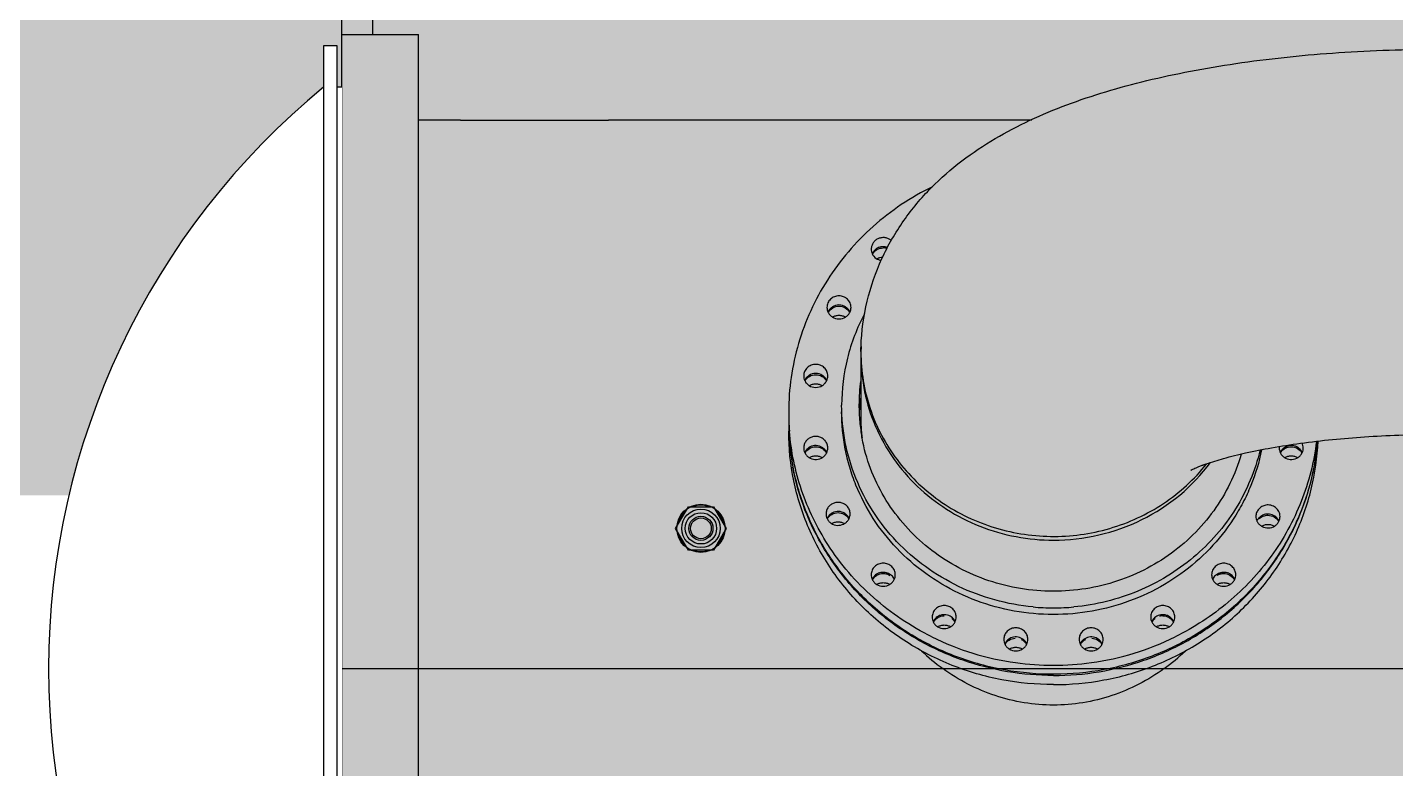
# Model space of a CAD drawing. Extents: x -18489 to 195597, y -1599 to 112111.
# Drawn here: x -14833.5 to -14653.3, y 2436.3 to 2534 of the extents above; entities that cross this region are included whole.
import ezdxf

# ---------------------------------------------------------------- set-up
doc = ezdxf.new("R2010")
doc.units = 0
doc.header["$LTSCALE"] = 100
for name, color, linetype in [('188K-SM-03-F10-MECH-EQ-Y2257103$0$0 Xref', 8, 'Continuous'), ('188K-SM-03-F10-MECH-EQ-Y2257103$0$M-EQU-FOUNDATION', 8, 'Continuous'), ('188K-SM-03-F10-MECH-EQ-Y2257103$0$Micron CUP L10 HVAC EQU$0$M-MECH-EQU', 136, 'Continuous'), ('188K-SM-03-F10-MECH-EQ-Y2257103$0$Micron CUP L10 HVAC EQU$0$M-PHASE1 AREA', 252, 'Continuous')]:
    doc.layers.add(name, color=color, linetype=linetype)

# ---------------------------------------------------------------- blocks, each defined once
blk = doc.blocks.new('188K-SM-03-F10-MECH-EQ-Y2257103$0$Micron CUP L10 HVAC EQU$0$A$C0c53ceb0')
at = {"layer": '188K-SM-03-F10-MECH-EQ-Y2257103$0$Micron CUP L10 HVAC EQU$0$M-PHASE1 AREA'}
for p, q in [((13510.46054, 14485.38523), (13510.46054, 17603.1009)), ((13551.05577, 16156.62468), (13551.05577, 17603.1009)), ((13510.46054, 16156.62468), (13611.15446, 16156.62468)), ((13611.15446, 14485.38523), (13611.15446, 16156.62468)), ((13666.59403, 16043.79354), (13611.15446, 16043.79354)), ((13666.59403, 16043.79354), (13861.79246, 16043.79354)), ((14419.45523, 16043.79354), (13861.79246, 16043.79354)), ((14194.40018, 15745.52824), (14194.27497, 15737.90326)), ((14194.24021, 15732.96623), (14194.24021, 15649.67807)), ((14194.24021, 15646.77126), (14194.27643, 15646.30895)), ((14194.24021, 15646.77126), (14194.24068, 15646.30888)), ((14195.1957, 15625.73233), (14195.22301, 15625.43402)), ((14195.88369, 15625.78958), (14195.90702, 15625.49175)), ((13950.15984, 15505.81027), (13966.98183, 15534.3552)), ((13966.98183, 15534.3552), (13999.94268, 15534.3552)), ((13999.94268, 15534.3552), (14016.76467, 15505.81027)), ((13966.98183, 15477.26534), (13950.15984, 15505.81027)), ((14016.76467, 15505.81027), (13999.94268, 15477.26534)), ((13999.94268, 15477.26534), (13966.98183, 15477.26534)), ((13383.58898, 15321.00495), (18509.19987, 15321.00495))]:
    blk.add_line(p, q, dxfattribs=at)
for radius in [31.71789, 25.37327, 20.61578, 15.85829, 13.67619]:
    blk.add_circle((13983.46226, 15505.81027), radius, dxfattribs=at)
for centre, radius, start, end in [((14222.48371, 15873.82908), 14.63923, 180.05777102, 204.55616566), ((14223.69285, 15858.81319), 16.60207, 73.32914868, 89.96575743), ((14164.15698, 15797.02319), 14.63923, 180.05777102, 204.55616566), ((14166.59512, 15797.02319), 14.63923, 335.44383434, 359.94222898), ((14426.66721, 15732.96623), 232.42677, 179.07944309, 179.99999921), ((14133.49281, 15706.73244), 14.63923, 180.05777102, 204.55616566), ((14135.93094, 15706.73244), 14.63923, 335.44383434, 359.94222898), ((14426.74215, 15668.00935), 235.03926, 172.04312689, 179.99370888), ((14426.26559, 15668.03839), 234.5627, 180.00079059, 182.6021721), ((14426.61662, 15646.75315), 234.91404, 174.8136825, 177.39809151), ((14426.58436, 15646.75335), 234.8819, 172.03970823, 174.81302085), ((14418.41198, 15659.25163), 319.32153, 180.0004671, 182.15440139), ((14426.61765, 15668.05337), 234.91507, 182.60192391, 185.34543909), ((14426.66838, 15649.67807), 232.42793, 180.00000037, 180.71589748), ((14418.45465, 15647.23597), 319.3642, 180.00058432, 182.43475099), ((14418.59699, 15645.6571), 319.50649, 179.8128419, 179.99999999), ((14418.57537, 15645.65716), 319.48486, 180.00001081, 182.15255414), ((14418.56878, 15645.65979), 319.47837, 182.15306961, 184.31422351), ((14418.77608, 15659.26463), 319.68586, 182.15427625, 184.58745173), ((14426.91665, 15668.09465), 235.21663, 185.34866441, 190.44795648), ((14425.68478, 15646.77122), 231.44457, 179.7706569, 179.99998992), ((14425.81277, 15646.77176), 231.57256, 180.11452574, 180.61116711), ((14426.80703, 15646.79411), 232.56699, 180.61406116, 185.19595183), ((14426.64637, 15649.6778), 232.40593, 180.7158998, 181.32576848), ((14426.60559, 15649.68107), 232.36523, 181.32680645, 185.9110879), ((14418.91989, 15645.6862), 319.83048, 184.31420991, 185.86894048), ((14419.3946, 15645.74467), 320.30868, 185.87066178, 190.2465108), ((14426.851, 15649.7098), 232.61229, 185.91190199, 186.20748136), ((14427.29079, 15668.16151), 235.59669, 190.44744668, 190.66690952), ((14759.88845, 15611.77625), 14.51278, 172.84551712, 179.98372186), ((14762.4417, 15611.76351), 14.65058, 0.06597113, 25.7427147), ((14476.55125, 15645.74467), 320.30868, 349.7534892, 354.12933822), ((14477.01436, 15645.68732), 319.84212, 354.13107219, 355.50352723), ((14133.49281, 15611.79514), 14.63923, 180.05777102, 204.55616566), ((14135.60016, 15599.60074), 15.00184, 24.54721403, 34.93760225), ((14135.63863, 15611.9226), 14.95808, 328.39790367, 335.46508083), ((14135.93094, 15611.79514), 14.63923, 335.44383434, 359.94222898), ((14760.0149, 15611.79514), 14.63923, 180.05777102, 204.55616566), ((14760.34569, 15599.60074), 15.00184, 145.06239775, 155.45278597), ((14760.30721, 15611.9226), 14.95808, 204.53491917, 211.60209633), ((14762.45304, 15611.79514), 14.63923, 335.44383434, 359.94222898), ((14419.92113, 15645.83889), 320.84356, 190.246341, 190.67542058), ((14476.02472, 15645.83889), 320.84356, 349.32457942, 349.753659), ((13983.46226, 15505.81027), 30.4679, 129.92689214, 169.05142826), ((13983.46226, 15505.81027), 30.4679, 69.65458536, 110.34541464), ((13983.46226, 15505.81027), 30.4679, 10.94857173, 50.07310786), ((14162.93791, 15524.91698), 14.63923, 180.05777102, 204.55616566), ((14165.37605, 15524.91698), 14.63923, 335.44383434, 359.94222898), ((14165.04527, 15512.72258), 15.00184, 24.54721403, 34.93760225), ((14165.08374, 15525.04444), 14.95808, 328.39790367, 335.46508083), ((14729.35073, 15521.50439), 14.63923, 180.05777102, 204.55616566), ((14729.62864, 15521.62442), 14.9419, 204.53191616, 210.36360482), ((14731.78886, 15521.50439), 14.63923, 335.44383434, 359.94222898), ((13983.46226, 15505.81027), 30.4679, 190.96919944, 230.13638244), ((13983.46226, 15505.81027), 30.4679, 309.86361756, 349.03080056), ((13983.46226, 15505.81027), 30.4679, 249.62238986, 290.37761014), ((14222.48371, 15444.6985), 14.63923, 180.05777102, 204.55616566), ((14224.92184, 15444.6985), 14.63923, 335.44383434, 359.94222898), ((14671.024, 15444.6985), 14.63923, 180.05777102, 204.55616566), ((14673.46214, 15444.6985), 14.63923, 335.44383434, 359.94222898), ((14447.97763, 15692.78152), 291.77457, 264.71719802, 269.99907627), ((14447.96822, 15692.78152), 291.77457, 270.00092373, 275.28280198), ((14302.76356, 15388.89575), 14.63923, 180.05777102, 204.55616566), ((14304.87343, 15376.70279), 14.99894, 24.54621808, 34.76840299), ((14305.20169, 15388.89575), 14.63923, 335.44383434, 359.94222898), ((14590.74415, 15388.89575), 14.63923, 180.05777102, 204.55616566), ((14591.07241, 15376.70279), 14.99894, 145.23159701, 155.45378192), ((14591.97201, 15373.82688), 16.61113, 90.03031748, 105.36463392), ((14593.18229, 15388.89575), 14.63923, 335.44383434, 359.94222898), ((14447.19474, 15685.70788), 360.1777, 243.74281323, 262.15593289), ((14448.7511, 15685.70788), 360.1777, 277.84406711, 296.25718677), ((14459.05568, 15537.18285), 267.08822, 226.18826256, 234.03614049), ((14397.13818, 15359.55851), 14.63923, 180.05777102, 204.55616566), ((14399.57632, 15359.55851), 14.63923, 335.44383434, 359.94222898), ((14496.36953, 15359.55851), 14.63923, 180.05777102, 204.55616566), ((14498.80767, 15359.55851), 14.63923, 335.44383434, 359.94222898), ((14436.89017, 15537.18285), 267.08822, 305.96385951, 313.81173744), ((14447.97292, 15689.97257), 364.50875, 262.1262458, 277.8737542)]:
    blk.add_arc(centre, radius, start, end, dxfattribs=at)
for points, knots in [([(14194.25728, 15738.90054), (14194.27998, 15741.10988), (14194.32761, 15743.31912), (14194.40018, 15745.52824), (14195.05805, 15765.55535), (14200.44006, 15805.35349), (14219.97057, 15861.59428), (14249.10166, 15911.9367), (14285.34623, 15955.01975), (14326.32888, 15990.78427), (14370.40834, 16020.14166), (14416.89424, 16044.39298), (14465.78059, 16064.70314), (14517.31456, 16081.91635), (14571.70513, 16096.54278), (14628.99527, 16108.84623), (14710.32792, 16122.52288), (14817.01443, 16133.83241), (14903.89565, 16137.01027), (14948.14745, 16137.17185)], [-0.0070909638, -0.0070909638, -0.0070909638, -0.0070909638, 0, 0, 0, 0.0642840524, 0.1278026748, 0.1898343356, 0.2498173978, 0.3076101476, 0.3637527791, 0.419333876, 0.4755606662, 0.5334097991, 0.5935183628, 0.6561610746, 0.7213216583, 0.8580339106, 1, 1, 1, 1]), ([(14288.36971, 15956.05925), (14274.25346, 15949.11137), (14246.9863, 15933.35903), (14209.76447, 15904.54972), (14176.98755, 15871.13652), (14149.28182, 15833.747), (14127.16811, 15793.07903), (14111.06543, 15749.89183), (14101.27962, 15705.00809), (14099.09045, 15674.47853), (14099.09045, 15659.24903)], [0, 0, 0, 0, 0.1273387268, 0.2539671769, 0.3798380124, 0.5049601373, 0.6293988515, 0.7532718698, 0.8767399824, 1, 1, 1, 1]), ([(14234.16244, 15885.21818), (14233.12865, 15886.08585), (14230.67686, 15887.65478), (14226.4236, 15888.9777), (14221.78979, 15889.09075), (14217.31379, 15887.93369), (14213.36344, 15885.59966), (14210.26957, 15882.27441), (14208.29684, 15878.23613), (14207.84448, 15875.2784), (14207.84448, 15873.81432)], [0.01326376692, 0.01326376692, 0.01326376692, 0.01326376692, 0.1253790079, 0.2519952679, 0.3791281321, 0.5058954712, 0.6315282738, 0.7556166138, 0.8782457488, 1, 1, 1, 1]), ([(14229.14969, 15876.0468), (14227.33395, 15876.6813), (14223.36628, 15877.32339), (14217.45736, 15876.14303), (14212.33848, 15872.90961), (14209.97558, 15869.6359), (14209.16853, 15867.86709)], [0.00987842084, 0.00987842084, 0.00987842084, 0.00987842084, 0.2525480235, 0.5049706066, 0.7545322501, 1, 1, 1, 1]), ([(14209.16853, 15867.74524), (14210.26275, 15865.34704), (14213.63686, 15861.29611), (14218.45813, 15859.31811), (14220.80238, 15858.89867)], [0, 0, 0, 0, 0.4947923407, 0.94007428734, 0.94007428734, 0.94007428734, 0.94007428734]), ([(14209.57669, 15867.13735), (14210.89557, 15869.6099), (14215.07145, 15873.90885), (14220.84327, 15875.41526), (14223.70277, 15875.41526)], [0, 0, 0, 0, 0.4949495207, 1, 1, 1, 1]), ([(14215.33276, 15861.12514), (14216.58309, 15861.86863), (14219.04652, 15862.91079), (14221.67895, 15863.32902), (14222.86304, 15863.38932)], [0, 0, 0, 0, 0.4984735365, 0.90411895863, 0.90411895863, 0.90411895863, 0.90411895863]), ([(14181.23434, 15797.00843), (14181.23434, 15798.98538), (14180.39539, 15803.00949), (14176.84124, 15808.05181), (14171.5664, 15811.40265), (14165.37605, 15812.57127), (14159.1857, 15811.40265), (14153.91086, 15808.05181), (14150.35671, 15803.00949), (14149.51776, 15798.98538), (14149.51776, 15797.00843)], [0, 0, 0, 0, 0.1224486041, 0.246389091, 0.3724573151, 0.5, 0.6275426849, 0.753610909, 0.8775513959, 1, 1, 1, 1]), ([(14179.9103, 15791.0612), (14179.29632, 15792.40684), (14177.63944, 15794.9436), (14173.01481, 15798.85411), (14165.37605, 15801.03853), (14157.73729, 15798.85411), (14153.11266, 15794.9436), (14151.45578, 15792.40684), (14150.8418, 15791.0612)], [0, 0, 0, 0, 0.1235049458, 0.2485924549, 0.5, 0.7514075451, 0.8764950542, 1, 1, 1, 1]), ([(14151.2516, 15790.32756), (14152.5708, 15792.79933), (14156.74648, 15797.09662), (14162.51712, 15798.60241), (14165.37605, 15798.60241)], [0, 0, 0, 0, 0.4949510485, 1, 1, 1, 1]), ([(14165.37605, 15798.60241), (14168.23498, 15798.60241), (14174.00562, 15797.09662), (14178.1813, 15792.79933), (14179.5005, 15790.32756)], [0, 0, 0, 0, 0.5050489515, 1, 1, 1, 1]), ([(14150.8418, 15790.93934), (14151.45578, 15789.5937), (14153.11266, 15787.05694), (14157.73729, 15783.14643), (14165.37605, 15780.962), (14173.01481, 15783.14643), (14177.63944, 15787.05694), (14179.29632, 15789.5937), (14179.9103, 15790.93934)], [0, 0, 0, 0, 0.1235049458, 0.2485924549, 0.5, 0.7514075451, 0.8764950542, 1, 1, 1, 1]), ([(14157.01217, 15784.31594), (14158.26183, 15785.05827), (14160.98462, 15786.20909), (14163.91365, 15786.59786), (14165.37605, 15786.59786)], [0, 0, 0, 0, 0.4984764177, 1, 1, 1, 1]), ([(14165.37605, 15786.59786), (14166.83845, 15786.59786), (14169.76748, 15786.20909), (14172.49027, 15785.05827), (14173.73993, 15784.31594)], [0, 0, 0, 0, 0.5015235823, 1, 1, 1, 1]), ([(14198.8851, 15788.50445), (14189.12295, 15770.02853), (14174.00424, 15730.68083), (14168.86694, 15688.8312), (14168.86694, 15668.03515)], [0, 0, 0, 0, 0.5012033861, 1, 1, 1, 1]), ([(14150.57017, 15706.71768), (14150.57017, 15708.69463), (14149.73121, 15712.71875), (14146.17707, 15717.76107), (14140.90223, 15721.11191), (14134.71188, 15722.28052), (14128.52152, 15721.11191), (14123.24669, 15717.76107), (14119.69254, 15712.71875), (14118.85358, 15708.69463), (14118.85358, 15706.71768)], [0, 0, 0, 0, 0.1224486041, 0.246389091, 0.3724573151, 0.5, 0.6275426849, 0.753610909, 0.8775513959, 1, 1, 1, 1]), ([(14194.24045, 15732.96623), (14194.24045, 15701.33823), (14207.65749, 15636.95348), (14264.54698, 15556.26897), (14348.8385, 15502.66022), (14415.02564, 15490.21331), (14447.97292, 15490.21331)], [0, 0, 0, 0, 0.2448711985, 0.4927776942, 0.7449145841, 1, 1, 1, 1]), ([(14194.27497, 15737.90326), (14194.27497, 15725.32236), (14196.3321, 15700.08491), (14205.50958, 15663.2009), (14220.55403, 15628.123), (14241.09524, 15595.71406), (14266.63096, 15566.75227), (14296.53953, 15541.93447), (14330.09551, 15521.85502), (14366.48768, 15506.99335), (14404.83945, 15497.70309), (14444.22895, 15494.20507), (14483.70963, 15496.58228), (14522.33307, 15504.77806), (14559.17084, 15518.59657), (14593.33861, 15537.71176), (14624.00409, 15561.65751), (14641.69541, 15580.54795), (14649.70415, 15590.57705)], [0, 0, 0, 0, 0.0608638012, 0.1218624973, 0.1831138501, 0.2447109381, 0.3067145859, 0.3691462415, 0.4319832215, 0.495164484, 0.5586000984, 0.6221773201, 0.6857676412, 0.7492410328, 0.8124810257, 0.8753929978, 0.9379096103, 1, 1, 1, 1]), ([(14149.24612, 15700.77045), (14148.63215, 15702.11609), (14146.97526, 15704.65285), (14142.35064, 15708.56336), (14134.71188, 15710.74779), (14127.07312, 15708.56336), (14122.44849, 15704.65285), (14120.7916, 15702.11609), (14120.17763, 15700.77045)], [0, 0, 0, 0, 0.1235049458, 0.2485924549, 0.5, 0.7514075451, 0.8764950542, 1, 1, 1, 1]), ([(14120.58935, 15700.03223), (14121.90892, 15702.50308), (14126.08438, 15706.79842), (14131.85361, 15708.30349), (14134.71188, 15708.30349)], [0, 0, 0, 0, 0.4949528446, 1, 1, 1, 1]), ([(14134.71188, 15708.30349), (14137.57014, 15708.30349), (14143.33938, 15706.79842), (14147.51483, 15702.50308), (14148.83441, 15700.03223)], [0, 0, 0, 0, 0.5050471554, 1, 1, 1, 1]), ([(14120.17763, 15700.6486), (14120.7916, 15699.30296), (14122.44849, 15696.76619), (14127.07312, 15692.85568), (14134.71188, 15690.67126), (14142.35064, 15692.85568), (14146.97526, 15696.76619), (14148.63215, 15699.30296), (14149.24612, 15700.6486)], [0, 0, 0, 0, 0.1235049458, 0.2485924549, 0.5, 0.7514075451, 0.8764950542, 1, 1, 1, 1]), ([(14126.35522, 15694.0213), (14127.60409, 15694.76228), (14130.32466, 15695.91092), (14133.25087, 15696.29894), (14134.71188, 15696.29894)], [0, 0, 0, 0, 0.4984798058, 1, 1, 1, 1]), ([(14134.71188, 15696.29894), (14136.17288, 15696.29894), (14139.0991, 15695.91092), (14141.81967, 15694.76228), (14143.06854, 15694.0213)], [0, 0, 0, 0, 0.5015201942, 1, 1, 1, 1]), ([(14421.11344, 15402.24629), (14404.08929, 15403.82099), (14370.31232, 15409.97492), (14322.2592, 15427.93375), (14278.42195, 15454.02047), (14240.306, 15487.36441), (14209.20469, 15526.84773), (14186.18678, 15571.14642), (14172.04755, 15618.73471), (14168.86694, 15651.64733), (14168.86694, 15668.03515)], [0, 0, 0, 0, 0.1277421865, 0.2549540741, 0.3813632505, 0.5068011352, 0.6312273151, 0.7547379069, 0.8775552557, 1, 1, 1, 1]), ([(14722.18265, 15609.45165), (14718.97783, 15593.29863), (14711.78995, 15569.41341), (14697.8383, 15539.41583), (14681.00407, 15510.67207), (14654.83565, 15477.72536), (14616.50107, 15444.49082), (14572.46037, 15418.55627), (14524.21546, 15400.79846), (14473.39753, 15391.80627), (14421.72222, 15391.87936), (14370.93222, 15401.01507), (14322.74187, 15418.90995), (14278.78222, 15444.96706), (14240.54656, 15478.31815), (14209.34545, 15517.83186), (14190.05969, 15554.87779), (14179.12874, 15586.11161), (14171.26469, 15618.09724), (14168.86694, 15642.83247), (14168.86694, 15659.24903)], [0, 0, 0, 0, 0.0612321628, 0.0920055563, 0.122882327, 0.1849223033, 0.2474678139, 0.3104970215, 0.3739240748, 0.4376115067, 0.5013885597, 0.5650731046, 0.6284947498, 0.6915167229, 0.7540541197, 0.8160861886, 0.8776605985, 0.9083438815, 0.9389586631, 1, 1, 1, 1]), ([(14447.97292, 15299.83707), (14425.18457, 15299.83707), (14390.89823, 15303.06314), (14346.57493, 15313.68759), (14303.63266, 15328.37861), (14253.12057, 15354.1591), (14208.64985, 15389.03096), (14177.89686, 15421.48866), (14150.72194, 15456.52337), (14123.64504, 15504.89963), (14103.60841, 15567.97607), (14099.09051, 15611.8298), (14099.09051, 15633.65256)], [0, 0, 0, 0, 0.1276534598, 0.191423769, 0.2550461256, 0.3815468604, 0.5070618987, 0.5694910147, 0.6316536368, 0.7550908341, 0.8777554852, 1, 1, 1, 1]), ([(14795.74557, 15620.63052), (14793.99643, 15599.69673), (14788.22954, 15568.40159), (14774.58603, 15528.49038), (14757.0266, 15489.86555), (14728.00329, 15444.82052), (14690.80814, 15405.97367), (14656.94842, 15379.33274), (14620.4813, 15355.76948), (14570.80475, 15332.69558), (14507.00605, 15316.24702), (14441.11697, 15311.52562), (14375.46965, 15318.70597), (14312.38782, 15337.52772), (14263.68339, 15362.44592), (14228.20386, 15387.35853), (14195.45875, 15415.24677), (14159.87637, 15455.4611), (14132.71795, 15501.56004), (14116.75305, 15540.8098), (14104.75034, 15581.20855), (14100.27057, 15612.69221), (14099.37876, 15633.66886)], [0, 0, 0, 0, 0.061123741, 0.0918131301, 0.1225904525, 0.1844001923, 0.2467110806, 0.2780957875, 0.3096045944, 0.3728856379, 0.436501361, 0.5002857139, 0.5640502273, 0.6276090599, 0.6908037612, 0.722262052, 0.7535935362, 0.8157970319, 0.8775113084, 0.9082499217, 0.9389086772, 1, 1, 1, 1]), ([(14150.80146, 15484.37961), (14136.43606, 15506.72469), (14113.08062, 15554.91948), (14102.22566, 15607.38354), (14100.11436, 15633.69596)], [0, 0, 0, 0, 0.501580557, 1, 1, 1, 1]), ([(14147.00694, 15621.36223), (14145.97812, 15622.57032), (14143.51235, 15624.69037), (14139.03487, 15626.62571), (14134.15776, 15627.1826), (14129.33221, 15626.30678), (14125.00064, 15624.07751), (14121.56783, 15620.69118), (14119.36143, 15616.46378), (14118.85358, 15613.32991), (14118.85358, 15611.78038)], [0, 0, 0, 0, 0.1247447339, 0.2509978592, 0.3780998751, 0.5050896637, 0.6310448548, 0.7554104632, 0.8781856117, 1, 1, 1, 1]), ([(14147.89831, 15608.19205), (14147.10997, 15609.32054), (14145.2021, 15611.38341), (14140.44489, 15614.36313), (14133.25592, 15615.6178), (14126.38449, 15613.17385), (14122.24294, 15609.42903), (14120.74464, 15607.07586), (14120.17763, 15605.83315)], [0, 0, 0, 0, 0.1241204038, 0.2496757387, 0.501431572, 0.7522206917, 0.876837685, 1, 1, 1, 1]), ([(14120.59137, 15605.09011), (14121.91134, 15607.55999), (14126.08655, 15611.85328), (14131.85432, 15613.35758), (14134.71188, 15613.35758)], [0, 0, 0, 0, 0.4949547334, 1, 1, 1, 1]), ([(14134.71188, 15613.35758), (14137.34993, 15613.35758), (14142.66354, 15612.07965), (14146.73451, 15608.40377), (14148.15337, 15606.23528), (14148.41881, 15605.8296), (14148.66331, 15605.41177), (14148.88978, 15604.98348)], [0, 0, 0, 0, 0.504458107, 1, 1, 1, 1.092707435, 1.092707435, 1.092707435, 1.092707435]), ([(14150.57017, 15611.78038), (14150.57017, 15613.50297), (14149.94178, 15616.99243), (14148.13441, 15620.0383), (14147.00694, 15621.36223)], [0, 0, 0, 0, 0.4976368786, 1, 1, 1, 1]), ([(14695.23344, 15603.59615), (14691.44458, 15590.28866), (14681.47604, 15564.20856), (14659.9456, 15528.18614), (14632.40683, 15496.13374), (14599.65277, 15468.97089), (14562.61447, 15447.456), (14522.34253, 15432.1913), (14479.97446, 15423.60242), (14436.70492, 15421.92857), (14393.75275, 15427.21588), (14352.32835, 15439.31787), (14313.60065, 15457.8968), (14278.66553, 15482.43449), (14248.51586, 15512.24254), (14224.01121, 15546.48658), (14205.85878, 15584.18246), (14198.32041, 15610.98701), (14195.76525, 15624.55277)], [0, 0, 0, 0, 0.0612254143, 0.1228086218, 0.1848268509, 0.2473072157, 0.3102247239, 0.3735061271, 0.4370388068, 0.5006832205, 0.5642880484, 0.6277061202, 0.6908101283, 0.7535065889, 0.8157465086, 0.877531879, 0.9389163739, 1, 1, 1, 1]), ([(14447.97292, 15299.83707), (14470.20304, 15299.83707), (14503.64456, 15302.906), (14546.94127, 15313.01893), (14588.95473, 15327.01094), (14638.52801, 15351.5849), (14682.48261, 15384.88251), (14713.14886, 15415.9434), (14740.46621, 15449.52538), (14768.16554, 15496.0063), (14789.71111, 15556.89274), (14795.7357, 15599.48221), (14796.59512, 15620.76081)], [0, 0, 0, 0, 0.1275861715, 0.1913254353, 0.2549236612, 0.3814093806, 0.5069463456, 0.5693941814, 0.6315804614, 0.7550753976, 0.8777753443, 1, 1, 1, 1]), ([(14794.48763, 15620.42732), (14792.83476, 15606.9236), (14787.79058, 15580.0614), (14775.16403, 15541.01432), (14757.65135, 15503.72615), (14728.11696, 15457.05161), (14680.30331, 15405.76667), (14633.16186, 15375.08308), (14608.09415, 15362.6943)], [0, 0, 0, 0, 0.1233215172, 0.2469629563, 0.3710601818, 0.4957228316, 0.7465314553, 1, 1, 1, 1]), ([(14643.18317, 15588.58429), (14645.21997, 15589.34421), (14647.26442, 15590.08223), (14649.31654, 15590.7983), (14656.8255, 15593.4185), (14674.00223, 15598.66829), (14702.68479, 15605.7582), (14736.45564, 15612.44338), (14788.53417, 15620.54187), (14859.52071, 15627.50877), (14917.96078, 15629.5535), (14948.12346, 15629.70178)], [-0.0215616488, -0.0215616488, -0.0215616488, -0.0215616488, 0, 0, 0, 0.0788967443, 0.178041664, 0.2929992503, 0.420300963, 0.7007707098, 1, 1, 1, 1]), ([(14747.79248, 15606.23528), (14749.21134, 15608.40377), (14753.2823, 15612.07965), (14758.59591, 15613.35758), (14761.23397, 15613.35758)], [0, 0, 0, 0, 0.495541893, 1, 1, 1, 1]), ([(14775.76821, 15605.83315), (14775.20121, 15607.07586), (14773.70291, 15609.42903), (14769.56136, 15613.17385), (14762.68992, 15615.6178), (14755.50096, 15614.36313), (14750.74375, 15611.38341), (14748.83588, 15609.32054), (14748.04753, 15608.19205)], [0, 0, 0, 0, 0.123162315, 0.2477793083, 0.498568428, 0.7503242613, 0.8758795962, 1, 1, 1, 1]), ([(14761.23397, 15613.35758), (14764.09153, 15613.35758), (14769.8593, 15611.85328), (14774.03451, 15607.55999), (14775.35448, 15605.09011)], [0, 0, 0, 0, 0.5050452666, 1, 1, 1, 1]), ([(14120.17763, 15605.71129), (14120.75972, 15604.43552), (14122.30834, 15602.0232), (14126.60326, 15598.22226), (14133.72084, 15595.85284), (14141.06574, 15597.39304), (14145.7997, 15600.6674), (14147.63994, 15602.88371), (14148.37854, 15604.08431)], [0, 0, 0, 0, 0.1232673086, 0.2480304138, 0.4990194098, 0.7506821655, 0.8760898257, 1, 1, 1, 1]), ([(14126.36281, 15599.0799), (14127.61085, 15599.81945), (14130.32909, 15600.96579), (14133.25235, 15601.35304), (14134.71188, 15601.35304)], [0, 0, 0, 0, 0.4984833694, 1, 1, 1, 1]), ([(14134.71188, 15601.35304), (14136.17141, 15601.35304), (14139.09467, 15600.96579), (14141.8129, 15599.81945), (14143.06094, 15599.0799)], [0, 0, 0, 0, 0.5015166306, 1, 1, 1, 1]), ([(14720.16097, 15608.95176), (14716.93853, 15595.36403), (14708.23697, 15568.59978), (14688.85767, 15531.01079), (14663.59637, 15496.77072), (14633.07874, 15466.72753), (14598.05469, 15441.60561), (14559.37768, 15422.01291), (14518.00336, 15408.42267), (14489.2892, 15403.58351), (14474.8324, 15402.24629)], [0, 0, 0, 0, 0.122453682, 0.2455078146, 0.3693243169, 0.493988529, 0.6195025587, 0.7457869143, 0.8726892797, 1, 1, 1, 1]), ([(14747.5673, 15604.08431), (14748.3059, 15602.88371), (14750.14615, 15600.6674), (14754.88011, 15597.39304), (14762.225, 15595.85284), (14769.34258, 15598.22226), (14773.6375, 15602.0232), (14775.18612, 15604.43552), (14775.76821, 15605.71129)], [0, 0, 0, 0, 0.1239101743, 0.2493178345, 0.5009805902, 0.7519695862, 0.8767326914, 1, 1, 1, 1]), ([(14752.8849, 15599.0799), (14754.13294, 15599.81945), (14756.85118, 15600.96579), (14759.77444, 15601.35304), (14761.23397, 15601.35304)], [0, 0, 0, 0, 0.4984833694, 1, 1, 1, 1]), ([(14761.23397, 15601.35304), (14762.6935, 15601.35304), (14765.61676, 15600.96579), (14768.335, 15599.81945), (14769.58303, 15599.0799)], [0, 0, 0, 0, 0.5015166306, 1, 1, 1, 1]), ([(14447.97292, 15311.84161), (14427.76464, 15311.84161), (14387.31775, 15315.21066), (14328.5071, 15330.22811), (14273.26683, 15354.76199), (14223.28324, 15388.08397), (14180.06322, 15429.19889), (14144.92174, 15476.88228), (14118.9385, 15529.67405), (14108.22492, 15567.33696), (14104.63061, 15586.4042)], [0, 0, 0, 0, 0.1273462994, 0.2543739705, 0.3808008678, 0.5064131939, 0.6310918065, 0.7548281963, 0.8777279308, 1, 1, 1, 1]), ([(14447.97292, 15490.21331), (14487.84368, 15490.21331), (14568.06052, 15508.42434), (14631.60618, 15561.04804), (14654.96319, 15592.56736)], [0, 0, 0, 0, 0.5040483323, 1, 1, 1, 1]), ([(14447.97292, 15311.84161), (14468.1812, 15311.84161), (14508.62809, 15315.21066), (14567.43875, 15330.22811), (14622.67902, 15354.76199), (14672.66261, 15388.08397), (14715.88263, 15429.19889), (14751.0241, 15476.88228), (14777.00734, 15529.67405), (14787.72092, 15567.33696), (14791.31524, 15586.4042)], [0, 0, 0, 0, 0.1273462994, 0.2543739705, 0.3808008678, 0.5064131939, 0.6310918065, 0.7548281963, 0.8777279308, 1, 1, 1, 1]), ([(14629.63924, 15582.8053), (14629.46384, 15582.69763), (14628.84127, 15582.33917), (14629.94518, 15582.945), (14630.89193, 15583.40104), (14633.17274, 15584.48866), (14636.04454, 15585.74078), (14639.81635, 15587.29286), (14644.306, 15589.01372), (14647.5683, 15590.18827), (14649.31654, 15590.7983)], [0, 0, 0, 0, 0.0274613751, 0.0459763075, 0.1085404823, 0.2130478746, 0.3569991765, 0.5377976464, 0.7529427806, 1, 1, 1, 1]), ([(14176.45205, 15534.48407), (14175.42323, 15535.69217), (14172.95746, 15537.81222), (14168.47997, 15539.74756), (14163.60287, 15540.30444), (14158.77732, 15539.42863), (14154.44575, 15537.19935), (14151.01293, 15533.81302), (14148.80654, 15529.58562), (14148.29869, 15526.45175), (14148.29869, 15524.90222)], [0, 0, 0, 0, 0.1247447339, 0.2509978592, 0.3780998751, 0.5050896637, 0.6310448548, 0.7554104632, 0.8781856117, 1, 1, 1, 1]), ([(14177.34342, 15521.31389), (14176.55507, 15522.44238), (14174.6472, 15524.50525), (14169.89, 15527.48498), (14162.70103, 15528.73964), (14155.82959, 15526.29569), (14151.68804, 15522.55087), (14150.18974, 15520.1977), (14149.62274, 15518.95499)], [0, 0, 0, 0, 0.1241204038, 0.2496757387, 0.501431572, 0.7522206917, 0.876837685, 1, 1, 1, 1]), ([(14150.03647, 15518.21196), (14151.35644, 15520.68183), (14155.53165, 15524.97512), (14161.29942, 15526.47943), (14164.15698, 15526.47943)], [0, 0, 0, 0, 0.4949547334, 1, 1, 1, 1]), ([(14164.15698, 15526.47943), (14166.79504, 15526.47943), (14172.10865, 15525.20149), (14176.17961, 15521.52561), (14177.59847, 15519.35713), (14177.86392, 15518.95144), (14178.10842, 15518.53361), (14178.33488, 15518.10533)], [0, 0, 0, 0, 0.504458107, 1, 1, 1, 1.092707435, 1.092707435, 1.092707435, 1.092707435]), ([(14180.01528, 15524.90222), (14180.01528, 15526.62482), (14179.38689, 15530.11428), (14177.57951, 15533.16014), (14176.45205, 15534.48407)], [0, 0, 0, 0, 0.4976368786, 1, 1, 1, 1]), ([(14727.59437, 15536.39216), (14725.81621, 15536.06686), (14722.36099, 15534.82638), (14718.13247, 15531.38379), (14715.35637, 15526.76206), (14714.7115, 15523.23087), (14714.7115, 15521.48963)], [0, 0, 0, 0, 0.2549021615, 0.5065524317, 0.754465022, 1, 1, 1, 1]), ([(14719.18919, 15518.45194), (14720.66548, 15519.90684), (14724.26026, 15522.25532), (14728.47163, 15523.05866), (14730.56979, 15523.05866)], [0, 0, 0, 0, 0.4969497169, 1, 1, 1, 1]), ([(14745.10404, 15515.5424), (14744.14617, 15517.64177), (14741.1613, 15521.46997), (14734.6497, 15524.66954), (14727.35612, 15524.86807), (14722.84786, 15522.9211), (14720.94502, 15521.53135)], [0, 0, 0, 0, 0.245766693, 0.4962636746, 0.7490423079, 1, 1, 1, 1]), ([(14746.42809, 15521.48963), (14746.42809, 15523.70142), (14745.36836, 15528.22161), (14740.95154, 15533.6027), (14734.61465, 15536.6719), (14729.86316, 15536.80721), (14727.59437, 15536.39216)], [0, 0, 0, 0, 0.2444181924, 0.4924632336, 0.7451219238, 1, 1, 1, 1]), ([(14730.56979, 15523.05866), (14733.42668, 15523.05866), (14739.19306, 15521.55508), (14743.36804, 15517.26374), (14744.68838, 15514.79479)], [0, 0, 0, 0, 0.5050434702, 1, 1, 1, 1]), ([(14149.62274, 15518.83313), (14150.20483, 15517.55737), (14151.75345, 15515.14505), (14156.04837, 15511.3441), (14163.16595, 15508.97469), (14170.51084, 15510.51488), (14175.2448, 15513.78925), (14177.08505, 15516.00555), (14177.82365, 15517.20615)], [0, 0, 0, 0, 0.1232673086, 0.2480304138, 0.4990194098, 0.7506821655, 0.8760898257, 1, 1, 1, 1]), ([(14155.80792, 15512.20174), (14157.05595, 15512.94129), (14159.77419, 15514.08764), (14162.69745, 15514.47488), (14164.15698, 15514.47488)], [0, 0, 0, 0, 0.4984833694, 1, 1, 1, 1]), ([(14164.15698, 15514.47488), (14165.61651, 15514.47488), (14168.53977, 15514.08764), (14171.25801, 15512.94129), (14172.50605, 15512.20174)], [0, 0, 0, 0, 0.5015166306, 1, 1, 1, 1]), ([(14720.94502, 15521.53135), (14719.88832, 15520.75958), (14717.9705, 15518.95414), (14716.57272, 15516.71972), (14716.03555, 15515.5424)], [0, 0, 0, 0, 0.5027764233, 1, 1, 1, 1]), ([(14716.73625, 15514.07151), (14717.4549, 15512.84469), (14719.26694, 15510.57166), (14723.98769, 15507.18686), (14731.38774, 15505.5376), (14738.5967, 15507.87725), (14742.94893, 15511.69831), (14744.51636, 15514.13252), (14745.10404, 15515.42055)], [0, 0, 0, 0, 0.1238341682, 0.2491863083, 0.5008102773, 0.7518735874, 0.8766923129, 1, 1, 1, 1]), ([(14722.22796, 15508.78526), (14723.4752, 15509.52345), (14726.19122, 15510.66762), (14729.11167, 15511.05411), (14730.56979, 15511.05411)], [0, 0, 0, 0, 0.4984867598, 1, 1, 1, 1]), ([(14730.56979, 15511.05411), (14732.02792, 15511.05411), (14734.94837, 15510.66762), (14737.66439, 15509.52345), (14738.91163, 15508.78526)], [0, 0, 0, 0, 0.5015132402, 1, 1, 1, 1]), ([(14287.8517, 15362.6943), (14273.88272, 15369.59794), (14246.89529, 15385.2244), (14210.02283, 15413.74679), (14177.51067, 15446.78094), (14159.08241, 15471.49877), (14150.80146, 15484.37961)], [0, 0, 0, 0, 0.2521553645, 0.5029172543, 0.7521934719, 1, 1, 1, 1]), ([(14239.56107, 15444.68374), (14239.56107, 15446.66069), (14238.72211, 15450.6848), (14235.16796, 15455.72712), (14229.89313, 15459.07796), (14223.70277, 15460.24658), (14217.51242, 15459.07796), (14212.23759, 15455.72712), (14208.68344, 15450.6848), (14207.84448, 15446.66069), (14207.84448, 15444.68374)], [0, 0, 0, 0, 0.1224486041, 0.246389091, 0.3724573151, 0.5, 0.6275426849, 0.753610909, 0.8775513959, 1, 1, 1, 1]), ([(14688.10136, 15444.68374), (14688.10136, 15446.66069), (14687.26241, 15450.6848), (14683.70826, 15455.72712), (14678.43342, 15459.07796), (14672.24307, 15460.24658), (14666.05272, 15459.07796), (14660.77788, 15455.72712), (14657.22373, 15450.6848), (14656.38478, 15446.66069), (14656.38478, 15444.68374)], [0, 0, 0, 0, 0.1224486041, 0.246389091, 0.3724573151, 0.5, 0.6275426849, 0.753610909, 0.8775513959, 1, 1, 1, 1]), ([(14229.20769, 15446.89584), (14227.33518, 15447.55858), (14223.31184, 15448.20055), (14217.37709, 15446.97452), (14212.31002, 15443.74464), (14209.96978, 15440.49261), (14209.16853, 15438.73651)], [0, 0, 0, 0, 0.2525953375, 0.5050007942, 0.7545341457, 1, 1, 1, 1]), ([(14209.16853, 15438.61465), (14209.7825, 15437.26901), (14211.43939, 15434.73225), (14216.06401, 15430.82174), (14223.70277, 15428.63731), (14231.34154, 15430.82174), (14235.96616, 15434.73225), (14237.62305, 15437.26901), (14238.23702, 15438.61465)], [0, 0, 0, 0, 0.1235049458, 0.2485924549, 0.5, 0.7514075451, 0.8764950542, 1, 1, 1, 1]), ([(14209.58582, 15437.985), (14210.90649, 15440.45316), (14215.08127, 15444.74284), (14220.84646, 15446.24581), (14223.70277, 15446.24581)], [0, 0, 0, 0, 0.494958058, 1, 1, 1, 1]), ([(14215.36709, 15431.97604), (14216.61366, 15432.71308), (14219.32778, 15433.8554), (14222.24584, 15434.24126), (14223.70277, 15434.24126)], [0, 0, 0, 0, 0.4984896447, 1, 1, 1, 1]), ([(14223.70277, 15446.24581), (14225.1959, 15446.24581), (14228.18661, 15445.8405), (14230.95777, 15444.64134), (14232.22445, 15443.86891)], [0, 0, 0, 0, 0.50159775, 1, 1, 1, 1]), ([(14223.70277, 15434.24126), (14225.15971, 15434.24126), (14228.07777, 15433.8554), (14230.79189, 15432.71308), (14232.03846, 15431.97604)], [0, 0, 0, 0, 0.5015103553, 1, 1, 1, 1]), ([(14238.23702, 15438.73651), (14237.38531, 15440.60321), (14234.85012, 15444.04105), (14231.17576, 15446.19928), (14229.20769, 15446.89584)], [0, 0, 0, 0, 0.495666309, 1, 1, 1, 1]), ([(14666.73815, 15446.89584), (14664.77008, 15446.19928), (14661.09573, 15444.04105), (14658.56054, 15440.60321), (14657.70882, 15438.73651)], [0, 0, 0, 0, 0.504333691, 1, 1, 1, 1]), ([(14657.70882, 15438.61465), (14658.3228, 15437.26901), (14659.97968, 15434.73225), (14664.60431, 15430.82174), (14672.24307, 15428.63731), (14679.88183, 15430.82174), (14684.50646, 15434.73225), (14686.16334, 15437.26901), (14686.77732, 15438.61465)], [0, 0, 0, 0, 0.1235049458, 0.2485924549, 0.5, 0.7514075451, 0.8764950542, 1, 1, 1, 1]), ([(14663.7214, 15443.86891), (14664.98807, 15444.64134), (14667.75924, 15445.8405), (14670.74994, 15446.24581), (14672.24307, 15446.24581)], [0, 0, 0, 0, 0.49840225, 1, 1, 1, 1]), ([(14663.90738, 15431.97604), (14665.15395, 15432.71308), (14667.86808, 15433.8554), (14670.78613, 15434.24126), (14672.24307, 15434.24126)], [0, 0, 0, 0, 0.4984896447, 1, 1, 1, 1]), ([(14686.77732, 15438.73651), (14685.97606, 15440.49261), (14683.63582, 15443.74464), (14678.56876, 15446.97452), (14672.634, 15448.20055), (14668.61066, 15447.55858), (14666.73815, 15446.89584)], [0, 0, 0, 0, 0.2454658543, 0.4949992058, 0.7474046625, 1, 1, 1, 1]), ([(14672.24307, 15446.24581), (14675.09939, 15446.24581), (14680.86458, 15444.74284), (14685.03936, 15440.45316), (14686.36002, 15437.985)], [0, 0, 0, 0, 0.505041942, 1, 1, 1, 1]), ([(14672.24307, 15434.24126), (14673.70001, 15434.24126), (14676.61806, 15433.8554), (14679.33219, 15432.71308), (14680.57876, 15431.97604)], [0, 0, 0, 0, 0.5015103553, 1, 1, 1, 1]), ([(14319.84092, 15388.88099), (14319.84092, 15390.85794), (14319.00196, 15394.88206), (14315.44781, 15399.92437), (14310.17298, 15403.27521), (14303.98262, 15404.44383), (14297.79227, 15403.27521), (14292.51743, 15399.92437), (14288.96329, 15394.88206), (14288.12433, 15390.85794), (14288.12433, 15388.88099)], [0, 0, 0, 0, 0.1224486041, 0.246389091, 0.3724573151, 0.5, 0.6275426849, 0.753610909, 0.8775513959, 1, 1, 1, 1]), ([(14607.82151, 15388.88099), (14607.82151, 15390.85794), (14606.98256, 15394.88206), (14603.42841, 15399.92437), (14598.15358, 15403.27521), (14591.96322, 15404.44383), (14585.77287, 15403.27521), (14580.49803, 15399.92437), (14576.94388, 15394.88206), (14576.10493, 15390.85794), (14576.10493, 15388.88099)], [0, 0, 0, 0, 0.1224486041, 0.246389091, 0.3724573151, 0.5, 0.6275426849, 0.753610909, 0.8775513959, 1, 1, 1, 1]), ([(14304.45612, 15392.02973), (14302.89198, 15392.07428), (14299.74282, 15391.71752), (14295.39403, 15389.8843), (14291.78702, 15386.91206), (14290.07815, 15384.31402), (14289.44838, 15382.93376)], [0, 0, 0, 0, 0.2534514842, 0.5052923637, 0.7542616065, 1, 1, 1, 1]), ([(14289.44838, 15382.8119), (14290.06235, 15381.46626), (14291.71924, 15378.9295), (14296.34386, 15375.01899), (14303.98262, 15372.83457), (14311.62138, 15375.01899), (14316.24601, 15378.9295), (14317.9029, 15381.46626), (14318.51687, 15382.8119)], [0, 0, 0, 0, 0.1235049458, 0.2485924549, 0.5, 0.7514075451, 0.8764950542, 1, 1, 1, 1]), ([(14289.86686, 15382.17942), (14291.18776, 15384.64701), (14295.36239, 15388.93549), (14301.12672, 15390.43801), (14303.98262, 15390.43801)], [0, 0, 0, 0, 0.4949591684, 1, 1, 1, 1]), ([(14295.6514, 15376.17088), (14296.89749, 15376.90709), (14299.61024, 15378.04806), (14302.52655, 15378.43346), (14303.98262, 15378.43346)], [0, 0, 0, 0, 0.4984917412, 1, 1, 1, 1]), ([(14303.98262, 15378.43346), (14305.43869, 15378.43346), (14308.35501, 15378.04806), (14311.06776, 15376.90709), (14312.31384, 15376.17088)], [0, 0, 0, 0, 0.5015082588, 1, 1, 1, 1]), ([(14317.19452, 15385.2561), (14315.79703, 15387.26921), (14311.92656, 15390.67741), (14306.94746, 15391.95876), (14304.45612, 15392.02973)], [0, 0, 0, 0, 0.495780663, 1, 1, 1, 1]), ([(14313.8918, 15387.11062), (14314.32664, 15386.77753), (14315.98035, 15385.37075), (14317.33291, 15383.60942), (14318.09838, 15382.17942)], [0, 0, 0, 0, 0.2524495608, 1, 1, 1, 1]), ([(14577.42897, 15382.8119), (14578.04295, 15381.46626), (14579.69983, 15378.9295), (14584.32446, 15375.01899), (14591.96322, 15372.83457), (14599.60198, 15375.01899), (14604.22661, 15378.9295), (14605.88349, 15381.46626), (14606.49747, 15382.8119)], [0, 0, 0, 0, 0.1235049458, 0.2485924549, 0.5, 0.7514075451, 0.8764950542, 1, 1, 1, 1]), ([(14577.84746, 15382.17942), (14578.61294, 15383.60942), (14579.9655, 15385.37075), (14581.61921, 15386.77753), (14582.05404, 15387.11062)], [0, 0, 0, 0, 0.7475504392, 1, 1, 1, 1]), ([(14591.48973, 15392.02973), (14588.99839, 15391.95876), (14584.01929, 15390.67741), (14580.14882, 15387.26921), (14578.75132, 15385.2561)], [0, 0, 0, 0, 0.504219337, 1, 1, 1, 1]), ([(14583.632, 15376.17088), (14584.87808, 15376.90709), (14587.59083, 15378.04806), (14590.50715, 15378.43346), (14591.96322, 15378.43346)], [0, 0, 0, 0, 0.4984917412, 1, 1, 1, 1]), ([(14606.49747, 15382.93376), (14605.8677, 15384.31402), (14604.15882, 15386.91206), (14600.55182, 15389.8843), (14596.20303, 15391.71752), (14593.05386, 15392.07428), (14591.48973, 15392.02973)], [0, 0, 0, 0, 0.2457383935, 0.4947076363, 0.7465485158, 1, 1, 1, 1]), ([(14591.96322, 15390.43801), (14594.81912, 15390.43801), (14600.58345, 15388.93549), (14604.75809, 15384.64701), (14606.07898, 15382.17942)], [0, 0, 0, 0, 0.5050408316, 1, 1, 1, 1]), ([(14591.96322, 15378.43346), (14593.41929, 15378.43346), (14596.33561, 15378.04806), (14599.04836, 15376.90709), (14600.29444, 15376.17088)], [0, 0, 0, 0, 0.5015082588, 1, 1, 1, 1]), ([(14414.21554, 15359.54375), (14414.21554, 15361.5207), (14413.37658, 15365.54481), (14409.82244, 15370.58713), (14404.5476, 15373.93797), (14398.35725, 15375.10659), (14392.16689, 15373.93797), (14386.89206, 15370.58713), (14383.33791, 15365.54481), (14382.49895, 15361.5207), (14382.49895, 15359.54375)], [0, 0, 0, 0, 0.1224486041, 0.246389091, 0.3724573151, 0.5, 0.6275426849, 0.753610909, 0.8775513959, 1, 1, 1, 1]), ([(14393.36756, 15361.92864), (14391.29151, 15361.27049), (14387.39346, 15359.11417), (14384.71096, 15355.54265), (14383.823, 15353.59652)], [0, 0, 0, 0, 0.5044881222, 1, 1, 1, 1]), ([(14384.24211, 15352.84069), (14385.48954, 15355.17055), (14389.34428, 15359.25612), (14394.68755, 15360.90874), (14397.37886, 15361.06895)], [0, 0, 0, 0, 0.4950094067, 1, 1, 1, 1]), ([(14408.49555, 15359.19401), (14406.43703, 15360.83116), (14401.39815, 15363.09806), (14395.89375, 15362.72949), (14393.36756, 15361.92864)], [0, 0, 0, 0, 0.4981131242, 1, 1, 1, 1]), ([(14513.44689, 15359.54375), (14513.44689, 15361.5207), (14512.60793, 15365.54481), (14509.05379, 15370.58713), (14503.77895, 15373.93797), (14497.5886, 15375.10659), (14491.39824, 15373.93797), (14486.12341, 15370.58713), (14482.56926, 15365.54481), (14481.7303, 15361.5207), (14481.7303, 15359.54375)], [0, 0, 0, 0, 0.1224486041, 0.246389091, 0.3724573151, 0.5, 0.6275426849, 0.753610909, 0.8775513959, 1, 1, 1, 1]), ([(14502.57828, 15361.92864), (14500.05209, 15362.72949), (14494.5477, 15363.09806), (14489.50881, 15360.83116), (14487.45029, 15359.19401)], [0, 0, 0, 0, 0.5018868758, 1, 1, 1, 1]), ([(14498.56699, 15361.06895), (14501.2583, 15360.90874), (14506.60156, 15359.25612), (14510.4563, 15355.17055), (14511.70373, 15352.84069)], [0, 0, 0, 0, 0.5049905933, 1, 1, 1, 1]), ([(14512.12284, 15353.59652), (14511.23489, 15355.54265), (14508.55239, 15359.11417), (14504.65434, 15361.27049), (14502.57828, 15361.92864)], [0, 0, 0, 0, 0.4955118778, 1, 1, 1, 1]), ([(14383.823, 15353.47466), (14384.43697, 15352.12902), (14386.09386, 15349.59226), (14390.71849, 15345.68175), (14398.35725, 15343.49732), (14405.99601, 15345.68175), (14410.62063, 15349.59226), (14412.27752, 15352.12902), (14412.89149, 15353.47466)], [0, 0, 0, 0, 0.1235049458, 0.2485924549, 0.5, 0.7514075451, 0.8764950542, 1, 1, 1, 1]), ([(14390.02838, 15346.83237), (14391.2742, 15347.56814), (14393.98623, 15348.7084), (14396.90163, 15349.09356), (14398.35725, 15349.09356)], [0, 0, 0, 0, 0.4984928436, 1, 1, 1, 1]), ([(14398.35725, 15349.09356), (14399.81286, 15349.09356), (14402.72827, 15348.7084), (14405.44029, 15347.56814), (14406.68612, 15346.83237)], [0, 0, 0, 0, 0.5015071564, 1, 1, 1, 1]), ([(14405.43019, 15359.50532), (14406.91747, 15358.79622), (14409.67341, 15356.92126), (14411.7052, 15354.27357), (14412.47238, 15352.84069)], [0, 0, 0, 0, 0.5034124797, 1, 1, 1, 1]), ([(14412.89149, 15353.59652), (14412.15182, 15355.21767), (14410.74731, 15357.22889), (14408.96737, 15358.81878), (14408.49555, 15359.19401)], [0, 0, 0, 0, 0.7472133748, 1, 1, 1, 1]), ([(14487.45029, 15359.19401), (14486.97848, 15358.81878), (14485.19853, 15357.22889), (14483.79403, 15355.21767), (14483.05435, 15353.59652)], [0, 0, 0, 0, 0.2527866252, 1, 1, 1, 1]), ([(14483.05435, 15353.47466), (14483.66832, 15352.12902), (14485.32521, 15349.59226), (14489.94984, 15345.68175), (14497.5886, 15343.49732), (14505.22736, 15345.68175), (14509.85198, 15349.59226), (14511.50887, 15352.12902), (14512.12284, 15353.47466)], [0, 0, 0, 0, 0.1235049458, 0.2485924549, 0.5, 0.7514075451, 0.8764950542, 1, 1, 1, 1]), ([(14483.47346, 15352.84069), (14484.24064, 15354.27357), (14486.27243, 15356.92126), (14489.02838, 15358.79622), (14490.51565, 15359.50532)], [0, 0, 0, 0, 0.4965875203, 1, 1, 1, 1]), ([(14489.25973, 15346.83237), (14490.50555, 15347.56814), (14493.21758, 15348.7084), (14496.13298, 15349.09356), (14497.5886, 15349.09356)], [0, 0, 0, 0, 0.4984928436, 1, 1, 1, 1]), ([(14497.5886, 15349.09356), (14499.04421, 15349.09356), (14501.95962, 15348.7084), (14504.67164, 15347.56814), (14505.91747, 15346.83237)], [0, 0, 0, 0, 0.5015071564, 1, 1, 1, 1]), ([(14447.97292, 15272.8437), (14422.07191, 15272.8437), (14369.92467, 15281.41787), (14323.17915, 15305.79448), (14302.20148, 15321.00495)], [0, 0, 0, 0, 0.4998960262, 1, 1, 1, 1]), ([(14593.74436, 15321.00495), (14572.7667, 15305.79448), (14526.02117, 15281.41787), (14473.87394, 15272.8437), (14447.97292, 15272.8437)], [0, 0, 0, 0, 0.5001039738, 1, 1, 1, 1])]:
    blk.add_open_spline(points, degree=3, knots=knots, dxfattribs=at)
blk.add_wipeout([(12801.83273, 15587.35289), (12803.41863, 15587.35289), (12803.41863, 15638.10151), (12841.48009, 15638.10151), (12841.48009, 15573.07984), (12870.02619, 15573.07984), (12870.02619, 15549.29143), (13504.11755, 15549.29143), (13504.11755, 15092.55382), (12870.02619, 15092.55382), (12870.02619, 15068.7654), (12841.48009, 15068.7654), (12841.48009, 15003.74373), (12803.41863, 15003.74373), (12803.41863, 15054.49235), (12801.83273, 15054.49235)]).dxf.layer = '188K-SM-03-F10-MECH-EQ-Y2257103$0$Micron CUP L10 HVAC EQU$0$M-PHASE1 AREA'
blk.add_wipeout([(12801.83273, 15587.35289), (12803.41863, 15587.35289), (12803.41863, 15638.10151), (12841.48009, 15638.10151), (12841.48009, 15573.07984), (12870.02619, 15573.07984), (12870.02619, 15549.29143), (13504.11755, 15549.29143), (13504.11755, 15092.55382), (12870.02619, 15092.55382), (12870.02619, 15068.7654), (12841.48009, 15068.7654), (12841.48009, 15003.74373), (12803.41863, 15003.74373), (12803.41863, 15054.49235), (12801.83273, 15054.49235)]).dxf.layer = '188K-SM-03-F10-MECH-EQ-Y2257103$0$Micron CUP L10 HVAC EQU$0$M-PHASE1 AREA'
blk.add_wipeout([(13486.12716, 16087.31564), (13472.84769, 16076.20601), (13459.76413, 16064.86632), (13446.88048, 16053.30002), (13434.20064, 16041.51062), (13421.72849, 16029.50173), (13409.46782, 16017.277), (13397.42237, 16004.84015), (13385.5958, 15992.19498), (13373.99173, 15979.34532), (13362.61368, 15966.29511), (13351.46513, 15953.04831), (13340.54945, 15939.60896), (13329.86999, 15925.98115), (13319.43, 15912.16903), (13309.23265, 15898.17682), (13299.28105, 15884.00876), (13289.57823, 15869.66919), (13280.12715, 15855.16246), (13270.93069, 15840.493), (13261.99165, 15825.66527), (13253.31274, 15810.68379), (13244.89662, 15795.55313), (13236.74585, 15780.27789), (13228.86292, 15764.86272), (13221.25021, 15749.31233), (13213.91005, 15733.63144), (13206.84468, 15717.82484), (13200.05626, 15701.89734), (13193.54683, 15685.85379), (13187.3184, 15669.69908), (13181.37286, 15653.43813), (13175.71201, 15637.07589), (13170.33759, 15620.61735), (13165.25122, 15604.06751), (13160.45447, 15587.43143), (13155.94878, 15570.71417), (13151.73554, 15553.92082), (13147.81602, 15537.05649), (13144.19143, 15520.12633), (13140.86285, 15503.13549), (13137.83132, 15486.08915), (13135.09775, 15468.99249), (13132.66297, 15451.85073), (13130.52773, 15434.66909), (13128.69267, 15417.4528), (13127.15836, 15400.20711), (13125.92526, 15382.93726), (13124.99375, 15365.64853), (13124.36411, 15348.34617), (13124.03654, 15331.03546), (13124.01112, 15313.72167), (13124.28788, 15296.41007), (13124.86673, 15279.10594), (13125.74749, 15261.81454), (13126.92989, 15244.54115), (13128.41357, 15227.29103), (13130.19808, 15210.06943), (13132.28288, 15192.88159), (13134.66733, 15175.73276), (13137.3507, 15158.62815), (13140.33219, 15141.57298), (13143.61087, 15124.57245), (13147.18575, 15107.63172), (13151.05575, 15090.75596), (13155.21968, 15073.95031), (13159.67627, 15057.2199), (13164.42417, 15040.56981), (13169.46193, 15024.00512), (13174.78802, 15007.53087), (13180.40081, 14991.15208), (13186.2986, 14974.87375), (13192.47958, 14958.70082), (13198.94188, 14942.63824), (13205.68353, 14926.69088), (13212.70247, 14910.8636), (13219.99656, 14895.16124), (13227.56359, 14879.58857), (13235.40125, 14864.15033), (13243.50714, 14848.85123), (13251.87881, 14833.69592), (13260.5137, 14818.68903), (13269.40918, 14803.83513), (13278.56254, 14789.13873), (13287.971, 14774.60433), (13297.63168, 14760.23633), (13307.54165, 14746.03913), (13317.69788, 14732.01704), (13328.09729, 14718.17434), (13338.7367, 14704.51524), (13349.61287, 14691.0439), (13360.7225, 14677.76443), (13372.06219, 14664.68087), (13383.62849, 14651.79722), (13395.41788, 14639.11738), (13407.42678, 14626.64523), (13419.65151, 14614.38456), (13432.08835, 14602.33911), (13444.73353, 14590.51254), (13457.58318, 14578.90847), (13470.6334, 14567.53042), (13483.8802, 14556.38187), (13486.12716, 14554.52961), (13486.12716, 14500.24127), (13504.11755, 14500.24127), (13504.11755, 14554.52961), (13510.46112, 14554.52961), (13510.46112, 16087.31564), (13504.11755, 16087.31564), (13504.11755, 16141.60397), (13486.12716, 16141.60397)]).dxf.layer = '188K-SM-03-F10-MECH-EQ-Y2257103$0$Micron CUP L10 HVAC EQU$0$M-PHASE1 AREA'
for p, q in [((13504.11755, 16141.60397), (13486.12716, 16141.60397)), ((13486.12716, 16141.60397), (13486.12716, 14500.24127)), ((13504.11755, 14500.24127), (13504.11755, 16141.60397)), ((13510.46112, 16087.31564), (13504.11755, 16087.31564))]:
    blk.add_line(p, q, dxfattribs=at)
blk.add_arc((14116.00588, 15320.92262), 992.02089, 129.41590656, 230.58409344, dxfattribs=at)
blk = doc.blocks.new('188K-SM-03-F10-MECH-EQ-Y2257103$0$Micron CUP L10 HVAC EQU')
at = {"layer": '188K-SM-03-F10-MECH-EQ-Y2257103$0$Micron CUP L10 HVAC EQU$0$M-MECH-EQU'}
blk.add_blockref('188K-SM-03-F10-MECH-EQ-Y2257103$0$Micron CUP L10 HVAC EQU$0$A$C0c53ceb0', (-206166.7, 2082.2), dxfattribs=at)
blk = doc.blocks.new('188K-SM-03-F10-MECH-EQ-Y2257103')
at = {"layer": '188K-SM-03-F10-MECH-EQ-Y2257103$0$M-EQU-FOUNDATION'}
h = blk.add_hatch(dxfattribs=at)
h.set_pattern_fill('AR-CONC', color=256, scale=0.1)
h.set_pattern_definition([(50, (4473.521, 709.199), (18.218467, -1.593909), [1.905, -20.955]), (355, (4473.521, 709.2), (-3.524342, 19.105685), [1.524, -16.764058]), (100.45144, (4475.04, 709.066), (14.694125, 17.511775), [1.619001, -17.809024]), (46.1842, (4473.521, 714.28), (27.107904, -4.204233), [2.8575, -31.4325]), (96.63556, (4475.78, 713.93), (23.740413, 24.742612), [2.428502, -26.71356]), (351.18415, (4473.52, 714.28), (23.740413, 24.742612), [2.285997, -25.145973]), (21, (4476.061, 713.009), (15.161439, -10.22652), [1.905, -20.955]), (326, (4476.061, 713.01), (6.180203, 18.418797), [1.524, -16.764]), (71.45144, (4477.325, 712.157), (21.341642, 8.192277), [1.619001, -17.808994]), (37.5, (4473.5214, 709.199), (0.3088603, 8.4555039), [0, -16.5608, 0, -17.018, 0, -16.8275]), (7.5, (4473.521, 709.199), (6.6819663, 10.0180575), [0, -9.7028, 0, -16.1798, 0, -6.4135]), (327.5, (4467.857, 709.199), (13.5590595, -0.5728744), [0, -6.35, 0, -19.812, 0, -26.289]), (317.5, (4465.317, 709.199), (14.812918, 2.542649), [0, -8.255, 0, -13.1572, 0, -18.669])])
h.paths.add_polyline_path([(-14928.15, 5602.46), (-14278.15, 5602.46), (-14278.15, 1902.46), (-14928.15, 1902.46)], flags=16)
h.paths.add_polyline_path([(-14933.15, 5607.46), (-14273.15, 5607.46), (-14273.15, 1897.46), (-14933.15, 1897.46)])
h = blk.add_hatch(dxfattribs=at)
h.set_pattern_fill('AR-CONC', color=256, scale=0.3)
h.set_pattern_definition([(50, (4473.52, 709.2), (54.6554, -4.78173), [5.715, -62.865]), (355, (4473.52, 709.2), (-10.57303, 57.31705), [4.572, -50.29218]), (100.45144, (4478.076, 708.8), (44.08237, 52.53533), [4.857, -53.42707]), (46.1842, (4473.52, 724.44), (81.32371, -12.6127), [8.5725, -94.2975]), (96.63556, (4480.3, 723.39), (71.22124, 74.22784), [7.2855, -80.14068]), (351.18415, (4473.52, 724.44), (71.22124, 74.22784), [6.858, -75.43792]), (21, (4481.14, 720.63), (45.48432, -30.67956), [5.715, -62.865]), (326, (4481.14, 720.63), (18.54061, 55.25639), [4.572, -50.292]), (71.45144, (4484.93, 718.07), (64.02493, 24.57683), [4.857, -53.42698]), (37.5, (4473.521, 709.2), (0.926581, 25.366512), [0, -49.6824, 0, -51.054, 0, -50.4825]), (7.5, (4473.52, 709.2), (20.0459, 30.054172), [0, -29.1084, 0, -48.5394, 0, -19.2405]), (327.5, (4456.529, 709.2), (40.677179, -1.718623), [0, -19.05, 0, -59.436, 0, -78.867]), (317.5, (4448.91, 709.2), (44.438754, 7.62795), [0, -24.765, 0, -39.4716, 0, -56.007])])
h.paths.add_polyline_path([(-14918.15, 5592.46), (-14288.15, 5592.46), (-14288.15, 1912.46), (-14918.15, 1912.46)])
at = {"layer": '188K-SM-03-F10-MECH-EQ-Y2257103$0$0 Xref', "xscale": 0.1, "yscale": 0.1, "zscale": 0.1}
blk.add_blockref('188K-SM-03-F10-MECH-EQ-Y2257103$0$Micron CUP L10 HVAC EQU', (4473.52, 709.2), dxfattribs=at)

msp = doc.modelspace()

# ---------------------------------------------------------------- block references
msp.add_blockref('188K-SM-03-F10-MECH-EQ-Y2257103', (0, 0))

doc.saveas('drawing.dxf')
